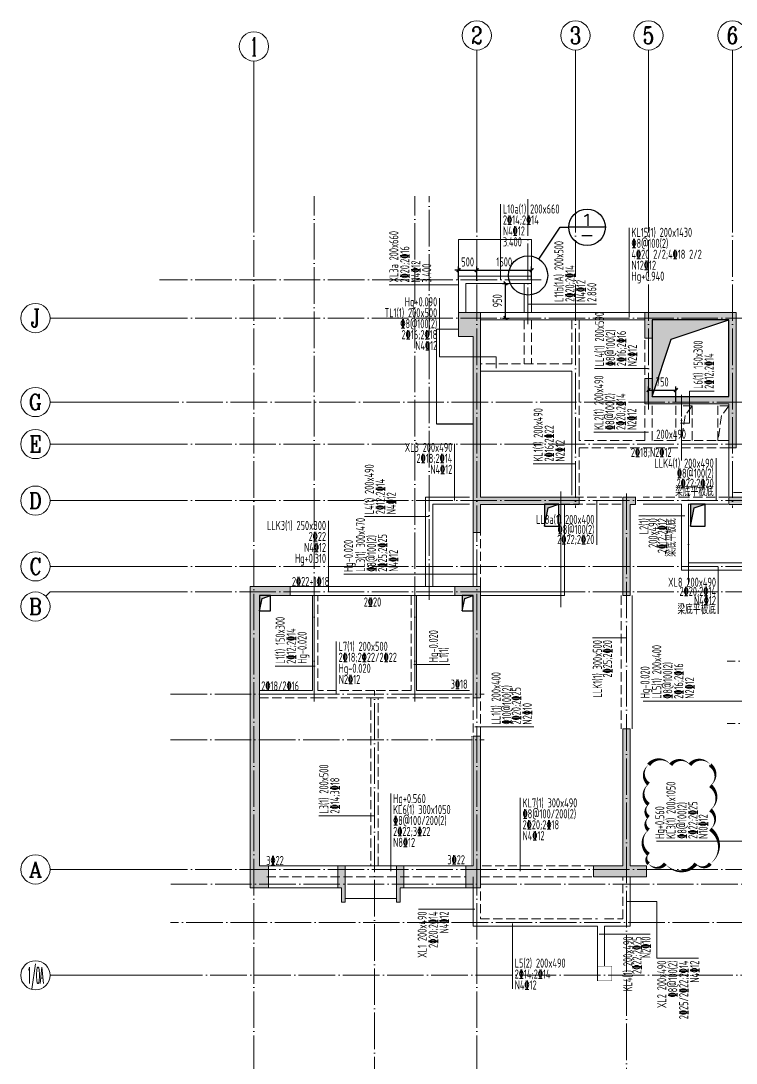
# Model space of a CAD drawing. Extents: x 5874492 to 7194610, y -939842 to -279257.
# Drawn here: x 6907365 to 6926946, y -595861 to -567316 of the extents above; entities that cross this region are included whole.
import ezdxf
from ezdxf.enums import TextEntityAlignment as Align

# ---------------------------------------------------------------- set-up
doc = ezdxf.new("R2010")
doc.units = 0
doc.header["$LTSCALE"] = 1000
doc.linetypes.add('DASH', pattern=[0.35, 0.25, -0.1])
doc.linetypes.add('DOTE', pattern=[2.42, 2, -0.2, 0.02, -0.2])
for name, color, linetype, lineweight in [('A-平面-屋面线', 40, 'Continuous', 30), ('A-标注-轴号', 3, 'Continuous', 15), ('A-标注-轴号文字', 7, 'Continuous', 15), ('A-轴线-塔楼', 1, 'DOTE', 9), ('A-轴线-隔墙', 41, 'DOTE', 9), ('S-基础-DIM', 3, 'Continuous', 20), ('S-基础-DQ', 6, 'Continuous', 20), ('S-墙柱-HATCH', 251, 'Continuous', 20), ('S-墙柱-WALL', 6, 'Continuous', 20), ('S-大样-HATCH', 251, 'Continuous', 20), ('S-大样-实线', 2, 'Continuous', 20), ('S-板-BEAM', 4, 'DASH', 20), ('S-板-BEAM-CON', 2, 'Continuous', 20), ('S-板-COLU', 50, 'DASH', 20), ('S-板-模板线条', 140, 'Continuous', 20), ('S-板-洞口边线', 211, 'Continuous', 20), ('S-梁-垂直集中标注', 45, 'Continuous', 20), ('S-梁-水平原位标注', 21, 'Continuous', 20), ('S-梁-水平集中标注', 191, 'Continuous', 20), ('S-轴网-轴号', 3, 'Continuous', 20)]:
    doc.layers.add(name, color=color, linetype=linetype, lineweight=lineweight)
for name, color, linetype in [('DIM_IDEN', 3, 'Continuous'), ('HOLE', 5, 'Continuous'), ('HOLE_HATCH', 9, 'Continuous'), ('PUB_DIM', 3, 'Continuous'), ('PUB_TEXT', 7, 'Continuous')]:
    doc.layers.add(name, color=color, linetype=linetype)
doc.layers.add('S-活动层-非打印1', color=170, linetype='Continuous', plot=False)
doc.styles.add('_TCH_AXIS', font='COMPLEX.shx', dxfattribs={"bigfont": 'hztxt.shx'})
doc.styles.add('_TCH_LABEL', font='COMPLEX', dxfattribs={"bigfont": 'GBCBIG'})
doc.styles.add('COMPLEX', font='COMPLEX')
doc.styles.add('TSSD_REIN_T3', font='tssdeng.shx', dxfattribs={"width": 0.7, "bigfont": 'hztxt.shx'})
doc.styles.add('样式 1', font='tssdeng.shx', dxfattribs={"width": 0.7, "bigfont": 'tssdchn.shx'})
doc.dimstyles.new('_TCH_ARCH&&100', dxfattribs={"dimtxt": 250, "dimasz": 100, "dimexe": 100, "dimexo": 100, "dimgap": 100, "dimtad": 1, "dimdec": 0, "dimzin": 0, "dimdsep": 46, "dimtxsty": 'TSSD_REIN_T3', "dimblk": 'ARCHTICK', "dimcen": 0.09, "dimclrt": 7, "dimazin": 2, "dimtfac": 1, "dimtdec": 0, "dimtix": 1, "dimtmove": 2, "dimatfit": 3, "dimfxl": 0, "dimtolj": 1, "dimtzin": 0, "dimarcsym": 0})

# ---------------------------------------------------------------- blocks, each defined once
blk = doc.blocks.new('20191023.11405152')
at = {"layer": 'S-大样-HATCH'}
h = blk.add_hatch(color=256, dxfattribs=at)
h.dxf.hatch_style = 1
h.paths.add_polyline_path([(-100, 0), (0, 0), (0, -400), (100, -400), (100, 600), (-100, 600)])
at = {"layer": 'S-大样-实线'}
blk.add_lwpolyline([(-100, 0), (0, 0), (0, -400), (100, -400), (100, 600), (-100, 600)], close=True, dxfattribs=at)
blk = doc.blocks.new('_ArchTick')
at = {"color": 0, "linetype": 'ByBlock', "const_width": 0.4}
blk.add_lwpolyline([(-0.5, -0.5), (0.5, 0.5)], dxfattribs=at)
blk = doc.blocks.new('*D520')
at = {"layer": 'Defpoints', "color": 0, "transparency": 16777216}
for p in [(6925296, -577429), (6924546, -577857), (6925296, -577857)]:
    blk.add_point(p, dxfattribs=at)
at = {"layer": 'S-基础-DIM', "color": 0, "lineweight": -2, "transparency": 16777216}
for p, q in [((6924546, -577757), (6924546, -577329)), ((6924546, -577429), (6925296, -577429)), ((6925296, -577757), (6925296, -577329))]:
    blk.add_line(p, q, dxfattribs=at)
at = {"layer": 'S-基础-DIM', "color": 0, "lineweight": -2, "transparency": 16777216, "xscale": 100, "yscale": 100, "zscale": 100, "rotation": 180}
blk.add_blockref('_ArchTick', (6924546, -577429), dxfattribs=at)
at = {"layer": 'S-基础-DIM', "color": 0, "lineweight": -2, "transparency": 16777216, "xscale": 100, "yscale": 100, "zscale": 100}
blk.add_blockref('_ArchTick', (6925296, -577429), dxfattribs=at)
at = {"layer": 'S-基础-DIM', "color": 7, "transparency": 16777216, "insert": (6924921, -577204), "char_height": 250, "attachment_point": 5, "style": 'TSSD_REIN_T3'}
blk.add_mtext('\\A1;750', dxfattribs=at)
blk = doc.blocks.new('*D521')
at = {"layer": 'Defpoints', "color": 0, "transparency": 16777216}
for p in [(6921346, -574144), (6919846, -574507), (6921346, -574507)]:
    blk.add_point(p, dxfattribs=at)
at = {"layer": 'PUB_DIM', "color": 0, "lineweight": -2, "transparency": 16777216}
for p, q in [((6919846, -574407), (6919846, -574044)), ((6919846, -574144), (6921346, -574144)), ((6921346, -574407), (6921346, -574044))]:
    blk.add_line(p, q, dxfattribs=at)
at = {"layer": 'PUB_DIM', "color": 0, "lineweight": -2, "transparency": 16777216, "xscale": 100, "yscale": 100, "zscale": 100, "rotation": 180}
blk.add_blockref('_ArchTick', (6919846, -574144), dxfattribs=at)
at = {"layer": 'PUB_DIM', "color": 0, "lineweight": -2, "transparency": 16777216, "xscale": 100, "yscale": 100, "zscale": 100}
blk.add_blockref('_ArchTick', (6921346, -574144), dxfattribs=at)
at = {"layer": 'PUB_DIM', "color": 7, "transparency": 16777216, "insert": (6920596, -573919), "char_height": 250, "attachment_point": 5, "style": 'TSSD_REIN_T3'}
blk.add_mtext('\\A1;1500', dxfattribs=at)
blk = doc.blocks.new('*D522')
at = {"layer": 'Defpoints', "color": 0, "transparency": 16777216}
for p in [(6919846, -574144), (6919346, -574507), (6919846, -574507)]:
    blk.add_point(p, dxfattribs=at)
at = {"layer": 'PUB_DIM', "color": 0, "lineweight": -2, "transparency": 16777216}
for p, q in [((6919346, -574144), (6919246, -574144)), ((6919346, -574407), (6919346, -574044)), ((6919346, -574144), (6919846, -574144)), ((6919846, -574407), (6919846, -574044)), ((6919846, -574144), (6919946, -574144))]:
    blk.add_line(p, q, dxfattribs=at)
at = {"layer": 'PUB_DIM', "color": 0, "lineweight": -2, "transparency": 16777216, "xscale": 100, "yscale": 100, "zscale": 100}
blk.add_blockref('_ArchTick', (6919346, -574144), dxfattribs=at)
at = {"layer": 'PUB_DIM', "color": 0, "lineweight": -2, "transparency": 16777216, "xscale": 100, "yscale": 100, "zscale": 100, "rotation": 180}
blk.add_blockref('_ArchTick', (6919846, -574144), dxfattribs=at)
at = {"layer": 'PUB_DIM', "color": 7, "transparency": 16777216, "insert": (6919596, -573919), "char_height": 250, "attachment_point": 5, "style": 'TSSD_REIN_T3'}
blk.add_mtext('\\A1;500', dxfattribs=at)
blk = doc.blocks.new('*D523')
at = {"layer": 'Defpoints', "color": 0, "transparency": 16777216}
for p in [(6920446, -574507), (6920633, -574507), (6920446, -575457)]:
    blk.add_point(p, dxfattribs=at)
at = {"layer": 'PUB_DIM', "color": 0, "lineweight": -2, "transparency": 16777216}
for p, q in [((6920546, -574507), (6920733, -574507)), ((6920633, -575457), (6920633, -574507)), ((6920546, -575457), (6920733, -575457))]:
    blk.add_line(p, q, dxfattribs=at)
at = {"layer": 'PUB_DIM', "color": 0, "lineweight": -2, "transparency": 16777216, "xscale": 100, "yscale": 100, "zscale": 100}
for p, rotation in [((6920633, -574507), 90), ((6920633, -575457), 270)]:
    blk.add_blockref('_ArchTick', p, dxfattribs=dict(at, rotation=rotation))
at = {"layer": 'PUB_DIM', "color": 7, "transparency": 16777216, "insert": (6920408, -574982), "char_height": 250, "attachment_point": 5, "rotation": 90, "style": 'TSSD_REIN_T3'}
blk.add_mtext('\\A1;950', dxfattribs=at)
blk = doc.blocks.new('regerh')
at = {"layer": 'HOLE_HATCH', "ltscale": 0.2}
blk.add_hatch(color=256, dxfattribs=at).paths.add_polyline_path([(6614995, -514405), (6617095, -514405), (6615520, -514930), (6614995, -516505)])
at = {"layer": 'A-平面-屋面线', "ltscale": 0.2}
blk.add_lwpolyline([(6609095, -517255), (6610095, -517255)], dxfattribs=at)
at = {"layer": 'HOLE', "ltscale": 0.2}
blk.add_lwpolyline([(6614995, -516505), (6617095, -516505), (6617095, -514405), (6614995, -514405)], close=True, dxfattribs=at)
blk.add_lwpolyline([(6614995, -516505), (6615520, -514930), (6617095, -514405)], dxfattribs=at)
at = {"layer": 'S-基础-DQ', "ltscale": 0.5}
for points in [[(6610295, -521855), (6612495, -521855), (6612495, -519455)], [(6610295, -521955), (6612595, -521955), (6612595, -519455)], [(6604245, -524655), (6605745, -524655), (6605745, -521955)], [(6609995, -524655), (6608495, -524655), (6608495, -521955)]]:
    blk.add_lwpolyline(points, dxfattribs=at)
at = {"layer": 'S-板-BEAM'}
for p, q in [((6611495, -513405), (6611495, -514205)), ((6611495, -514405), (6611495, -515605)), ((6611695, -514405), (6611695, -515605)), ((6612795, -514405), (6612795, -515605)), ((6612995, -515705), (6612995, -514405)), ((6614795, -514955), (6614795, -516055)), ((6612795, -515605), (6610295, -515605)), ((6612995, -517705), (6612995, -515705)), ((6614795, -516755), (6614795, -517705)), ((6614995, -517705), (6614995, -516755)), ((6615645, -516755), (6615645, -517705)), ((6615795, -517705), (6615795, -516755)), ((6614795, -517705), (6612995, -517705)), ((6615645, -517705), (6614995, -517705)), ((6617095, -517705), (6615795, -517705)), ((6612995, -519205), (6612995, -517905)), ((6612995, -517905), (6617095, -517905)), ((6612495, -519455), (6614170, -519455)), ((6614170, -519255), (6612995, -519255)), ((6615970, -519255), (6614745, -519255)), ((6617070, -519255), (6615970, -519255)), ((6610295, -521705), (6610295, -520225)), ((6605845, -524555), (6605845, -521955)), ((6608395, -521955), (6608395, -524555)), ((6614145, -521955), (6614145, -525605)), ((6607395, -524555), (6605845, -524555)), ((6608395, -524555), (6607395, -524555)), ((6604245, -524755), (6605770, -524755)), ((6605770, -524755), (6607395, -524755)), ((6607295, -524755), (6607295, -529355)), ((6607395, -524755), (6608470, -524755)), ((6607495, -529355), (6607495, -524755)), ((6608470, -524755), (6609995, -524755)), ((6610095, -524755), (6610095, -525805)), ((6610295, -525805), (6610295, -524755)), ((6613395, -529355), (6610295, -529355)), ((6610295, -529355), (6610295, -530805)), ((6604445, -529655), (6607395, -529655)), ((6607395, -529655), (6609895, -529655)), ((6610295, -529655), (6613395, -529655)), ((6614195, -530805), (6614195, -529655)), ((6610295, -530805), (6613496, -530805)), ((6613695, -530805), (6614195, -530805))]:
    blk.add_line(p, q, dxfattribs=at)
at = {"layer": 'S-板-BEAM-CON'}
for p, q in [((6609695, -513204), (6611695, -513205)), ((6609695, -514205), (6609695, -513204)), ((6611695, -513205), (6611695, -514205)), ((6609895, -513404), (6611695, -513405)), ((6609895, -514205), (6609895, -513404)), ((6611695, -514205), (6610295, -514205)), ((6612895, -514205), (6611695, -514205)), ((6614795, -514205), (6612895, -514205)), ((6610295, -514405), (6611695, -514405)), ((6611695, -514405), (6612895, -514405)), ((6612895, -514405), (6614795, -514405)), ((6614995, -516055), (6614995, -514955)), ((6610295, -515805), (6612795, -515805)), ((6612795, -515805), (6612795, -519205)), ((6617095, -517905), (6617095, -519255)), ((6609995, -519255), (6608795, -519255)), ((6608795, -519255), (6608795, -521705)), ((6608995, -519455), (6609995, -519455)), ((6608995, -521705), (6608995, -519455)), ((6615795, -519455), (6614745, -519455)), ((6615795, -521255), (6615795, -519455)), ((6615994, -519455), (6615994, -521055)), ((6615995, -519455), (6617070, -519455)), ((6610095, -520225), (6610095, -521705)), ((6615994, -521055), (6617694, -521055)), ((6617694, -521255), (6615795, -521255)), ((6605770, -521705), (6605085, -521705)), ((6608470, -521705), (6605770, -521705)), ((6608895, -521705), (6608470, -521705)), ((6609595, -521705), (6608895, -521705)), ((6605085, -521955), (6605770, -521955)), ((6605695, -521955), (6605695, -524555)), ((6608470, -521955), (6605770, -521955)), ((6608470, -521955), (6608895, -521955)), ((6608545, -524555), (6608545, -521955)), ((6608895, -521955), (6609595, -521955)), ((6614445, -525605), (6614445, -521955)), ((6605695, -524555), (6604245, -524555)), ((6609995, -524555), (6608545, -524555)), ((6607395, -529355), (6604445, -529355)), ((6609895, -529355), (6607395, -529355)), ((6610095, -531005), (6610095, -529655)), ((6614395, -529655), (6614395, -531005)), ((6613496, -531005), (6610095, -531005)), ((6613496, -532505), (6613496, -531005)), ((6614395, -531005), (6613695, -531005)), ((6613695, -532105), (6613695, -531005))]:
    blk.add_line(p, q, dxfattribs=at)
for points in [[(6611695, -513205), (6611695, -512205), (6609695, -512205), (6609695, -513204)], [(6609095, -517255), (6609095, -514655), (6609695, -514655)]]:
    blk.add_lwpolyline(points, dxfattribs=at)
at = {"layer": 'S-板-洞口边线', "linetype": 'DASH'}
for points in [[(6615795, -516755), (6615795, -517705), (6616095, -517705), (6616095, -516755), (6615795, -516755)], [(6616095, -516755), (6615895, -517023), (6615795, -517705)], [(6616795, -516755), (6616795, -517705), (6617095, -517705), (6617095, -516755), (6616795, -516755)], [(6617095, -516755), (6616895, -517023), (6616795, -517705)]]:
    blk.add_lwpolyline(points, dxfattribs=at)
blk = doc.blocks.new('_AXISO')
blk.add_circle((0, 0), 0.5)
at = {"layer": 'S-轴网-轴号', "style": 'COMPLEX', "width": 1.041667}
blk.add_attdef('A', text='', height=0.56, dxfattribs=at).set_placement((-0.25, -0.28), (0.25, -0.28), align=Align.FIT)
blk = doc.blocks.new('ZHOUWANG2')
at = {"layer": 'A-标注-轴号'}
for p, q in [((173646, 135010), (173646, 139010)), ((176346, 135010), (176346, 139010)), ((178346, 135010), (178346, 139010)), ((180646, 135010), (180646, 139010)), ((167546, 134710), (167546, 138710)), ((165262, 131670), (161965, 131670)), ((165262, 129370), (161965, 129370)), ((165262, 128220), (161965, 128220)), ((165262, 126670), (161965, 126670)), ((165262, 124870), (161965, 124870)), ((161848, 124052), (161965, 124170)), ((165262, 124170), (161965, 124170)), ((165262, 116570), (161965, 116570)), ((165262, 113670), (161965, 113670))]:
    blk.add_line(p, q, dxfattribs=at)
at = {"layer": 'A-轴线-塔楼', "linetype": 'DOTE', "ltscale": 0.5}
for p, q in [((167546, 135010), (167546, 108021)), ((173646, 135010), (173646, 108021)), ((176346, 135010), (176346, 126470)), ((178346, 135010), (178346, 129120)), ((180646, 135010), (180646, 126470)), ((227437, 131670), (165262, 131670)), ((181217, 129370), (165262, 129370)), ((227437, 128220), (165262, 128220)), ((177746, 126870), (177746, 108021)), ((227437, 126670), (165262, 126670)), ((227437, 124870), (165262, 124870)), ((227437, 124170), (165262, 124170)), ((201288, 122270), (180502, 122270)), ((201288, 120570), (180502, 120570)), ((227437, 116570), (165262, 116570)), ((192759, 113670), (165262, 113670))]:
    blk.add_line(p, q, dxfattribs=at)
at = {"layer": 'A-轴线-隔墙', "ltscale": 0.5}
for p, q in [((169196, 121170), (169196, 135010)), ((171946, 121170), (171946, 135010)), ((172346, 123950), (172346, 135010)), ((175046, 131505), (175046, 135010)), ((175410, 132720), (164962, 132720)), ((179246, 127767), (179246, 129570)), ((175946, 123753), (175946, 126920)), ((179446, 124370), (179446, 126870)), ((201288, 122270), (180502, 122270)), ((165262, 121370), (173846, 121370)), ((170846, 108021), (170846, 121470)), ((165262, 120120), (173846, 120120)), ((201360, 116170), (165262, 116170)), ((209044, 115120), (165262, 115120))]:
    blk.add_line(p, q, dxfattribs=at)
at = {"layer": 'A-标注-轴号'}
ref = blk.add_blockref('_AXISO', (173646, 139410), dxfattribs=dict(at, xscale=800, yscale=800, zscale=800))
ref.add_attrib('A', '2', dxfattribs={"layer": 'A-标注-轴号文字', "ltscale": 0.2, "height": 466, "style": '_TCH_AXIS'}).set_placement((173491, 139177), (173801, 139177), align=Align.FIT)
ref = blk.add_blockref('_AXISO', (176346, 139410), dxfattribs=dict(at, xscale=800, yscale=800, zscale=800))
ref.add_attrib('A', '3', dxfattribs={"layer": 'A-标注-轴号文字', "ltscale": 0.2, "height": 466, "style": '_TCH_AXIS'}).set_placement((176191, 139177), (176501, 139177), align=Align.FIT)
ref = blk.add_blockref('_AXISO', (178346, 139410), dxfattribs=dict(at, xscale=800, yscale=800, zscale=800))
ref.add_attrib('A', '5', dxfattribs={"layer": 'A-标注-轴号文字', "ltscale": 0.2, "height": 466, "style": '_TCH_AXIS'}).set_placement((178191, 139177), (178501, 139177), align=Align.FIT)
ref = blk.add_blockref('_AXISO', (180646, 139410), dxfattribs=dict(at, xscale=800, yscale=800, zscale=800))
ref.add_attrib('A', '6', dxfattribs={"layer": 'A-标注-轴号文字', "ltscale": 0.2, "height": 466, "style": '_TCH_AXIS'}).set_placement((180491, 139177), (180801, 139177), align=Align.FIT)
ref = blk.add_blockref('_AXISO', (167546, 139110), dxfattribs=dict(at, xscale=800, yscale=800, zscale=800))
ref.add_attrib('A', '1', dxfattribs={"layer": 'A-标注-轴号文字', "ltscale": 0.2, "height": 515, "style": '_TCH_AXIS'}).set_placement((167436, 138852), (167656, 138852), align=Align.FIT)
ref = blk.add_blockref('_AXISO', (161565, 131670), dxfattribs=dict(at, xscale=800, yscale=800, zscale=800))
ref.add_attrib('A', 'J', dxfattribs={"layer": 'A-标注-轴号文字', "ltscale": 0.2, "height": 496, "style": '_TCH_AXIS'}).set_placement((161435, 131421), (161695, 131421), align=Align.FIT)
ref = blk.add_blockref('_AXISO', (161565, 129370), dxfattribs=dict(at, xscale=800, yscale=800, zscale=800))
ref.add_attrib('A', 'G', dxfattribs={"layer": 'A-标注-轴号文字', "ltscale": 0.2, "height": 425, "style": '_TCH_AXIS'}).set_placement((161383, 129157), (161748, 129157), align=Align.FIT)
ref = blk.add_blockref('_AXISO', (161565, 128220), dxfattribs=dict(at, xscale=800, yscale=800, zscale=800))
ref.add_attrib('A', 'E', dxfattribs={"layer": 'A-标注-轴号文字', "ltscale": 0.2, "height": 445, "style": '_TCH_AXIS'}).set_placement((161396, 127997), (161735, 127997), align=Align.FIT)
ref = blk.add_blockref('_AXISO', (161565, 126670), dxfattribs=dict(at, xscale=800, yscale=800, zscale=800))
ref.add_attrib('A', 'D', dxfattribs={"layer": 'A-标注-轴号文字', "ltscale": 0.2, "height": 435, "style": '_TCH_AXIS'}).set_placement((161389, 126452), (161742, 126452), align=Align.FIT)
ref = blk.add_blockref('_AXISO', (161565, 124870), dxfattribs=dict(at, xscale=800, yscale=800, zscale=800))
ref.add_attrib('A', 'C', dxfattribs={"layer": 'A-标注-轴号文字', "ltscale": 0.2, "height": 456, "style": '_TCH_AXIS'}).set_placement((161403, 124642), (161728, 124642), align=Align.FIT)
ref = blk.add_blockref('_AXISO', (161565, 123770), dxfattribs=dict(at, xscale=800, yscale=800, zscale=800))
ref.add_attrib('A', 'B', dxfattribs={"layer": 'A-标注-轴号文字', "ltscale": 0.2, "height": 435, "style": '_TCH_AXIS'}).set_placement((161389, 123552), (161742, 123552), align=Align.FIT)
ref = blk.add_blockref('_AXISO', (161565, 116570), dxfattribs=dict(at, xscale=800, yscale=800, zscale=800))
ref.add_attrib('A', 'A', dxfattribs={"layer": 'A-标注-轴号文字', "ltscale": 0.2, "height": 425, "style": '_TCH_AXIS'}).set_placement((161383, 116357), (161748, 116357), align=Align.FIT)
ref = blk.add_blockref('_AXISO', (161565, 113670), dxfattribs=dict(at, xscale=800, yscale=800, zscale=800))
ref.add_attrib('A', '1/0A', dxfattribs={"layer": 'A-标注-轴号文字', "ltscale": 0.2, "height": 452.5, "style": '_TCH_AXIS', "width": 0.28}).set_placement((161339, 113443), (161792, 113443), align=Align.FIT)
blk = doc.blocks.new('sgfdhgfjh')
at = {"layer": 'HOLE_HATCH', "ltscale": 0.5}
for points in [[(268519, 605212), (268919, 605212), (268619, 605112), (268519, 604612)], [(272519, 605212), (272919, 605212), (272619, 605112), (272519, 604612)], [(282019, 605212), (282419, 605212), (282119, 605112), (282019, 604612)], [(285919, 605212), (286319, 605212), (286019, 605112), (285919, 604612)], [(295419, 605212), (295819, 605212), (295519, 605112), (295419, 604612)], [(260719, 602712), (261019, 602712), (260794, 602637), (260719, 602292)], [(266269, 602712), (266569, 602712), (266344, 602637), (266269, 602292)], [(276948, 599612), (277368, 599612), (277023, 599537), (276948, 599312)], [(277569, 599612), (278014, 599612), (277644, 599537), (277569, 599312)], [(290348, 599612), (290769, 599612), (290423, 599537), (290348, 599312)], [(290969, 599612), (291381, 599612), (291044, 599537), (290969, 599312)]]:
    blk.add_hatch(color=256, dxfattribs=at).paths.add_polyline_path(points)
at = {"layer": 'HOLE', "ltscale": 0.5}
for points in [[(268519, 604612), (268919, 604612), (268919, 605212), (268519, 605212)], [(272519, 604612), (272919, 604612), (272919, 605212), (272519, 605212)], [(282019, 604612), (282419, 604612), (282419, 605212), (282019, 605212)], [(285919, 604612), (286319, 604612), (286319, 605212), (285919, 605212)], [(295419, 604612), (295819, 604612), (295819, 605212), (295419, 605212)], [(260719, 602292), (261019, 602292), (261019, 602712), (260719, 602712)], [(266269, 602292), (266569, 602292), (266569, 602712), (266269, 602712)], [(276948, 599312), (277368, 599312), (277368, 599612), (276948, 599612)], [(277569, 599312), (278014, 599312), (278014, 599612), (277569, 599612)], [(290348, 599312), (290769, 599312), (290769, 599612), (290348, 599612)], [(290969, 599312), (291381, 599312), (291381, 599612), (290969, 599612)]]:
    blk.add_lwpolyline(points, close=True, dxfattribs=at)
for points in [[(268519, 604612), (268619, 605112), (268919, 605212)], [(272519, 604612), (272619, 605112), (272919, 605212)], [(282019, 604612), (282119, 605112), (282419, 605212)], [(285919, 604612), (286019, 605112), (286319, 605212)], [(295419, 604612), (295519, 605112), (295819, 605212)], [(260719, 602292), (260794, 602637), (261019, 602712)], [(266269, 602292), (266344, 602637), (266569, 602712)], [(276948, 599312), (277023, 599537), (277368, 599612)], [(277569, 599312), (277644, 599537), (278014, 599612)], [(290348, 599312), (290423, 599537), (290769, 599612)], [(290969, 599312), (291044, 599537), (291381, 599612)]]:
    blk.add_lwpolyline(points, dxfattribs=at)
blk = doc.blocks.new('sgfdhgfjhgkj')
at = {"layer": 'S-板-COLU', "const_width": 10}
for points in [[(6293645, -246272), (6293645, -251642), (6293845, -251642), (6293845, -250872), (6296545, -250872), (6296545, -250672), (6296445, -250672), (6296445, -250672), (6293845, -250672), (6293845, -245622), (6293245, -245622), (6293245, -246272)], [(6300645, -248122), (6300645, -249322), (6300845, -249322), (6300845, -245622), (6298345, -245622), (6298345, -246322), (6298545, -246322), (6298545, -245822), (6300645, -245822), (6300645, -247922), (6298545, -247922), (6298545, -247422), (6298345, -247422), (6298345, -248122)], [(6297745, -253372), (6297945, -253372), (6297945, -250872), (6298095, -250872), (6298095, -250672), (6297745, -250672)], [(6300645, -250672), (6300645, -250872), (6302245, -250872), (6302245, -251312), (6302445, -251312), (6302445, -250672)], [(6288045, -260772), (6287795, -260772), (6287795, -253372), (6288635, -253372), (6288635, -253122), (6287545, -253122), (6287545, -261372), (6288045, -261372)], [(6293145, -253372), (6293645, -253372), (6293645, -256172), (6293845, -256172), (6293845, -253122), (6293145, -253122)], [(6298395, -261072), (6298395, -260772), (6297945, -260772), (6297945, -257022), (6297745, -257022), (6297745, -260772), (6296945, -260772), (6296945, -261072)], [(6293445, -260772), (6293595, -260772), (6293595, -257222), (6293845, -257222), (6293845, -261372), (6293445, -261372)]]:
    blk.add_lwpolyline(points, close=True, dxfattribs=at)
blk = doc.blocks.new('sgfhgfjhgfj')
at = {"layer": 'S-墙柱-HATCH', "ltscale": 0.2}
h = blk.add_hatch(color=256, dxfattribs=at)
h.paths.add_polyline_path([(6336110, -190069), (6336110, -195439), (6335910, -195439), (6335910, -194669), (6333210, -194669), (6333210, -194469), (6333310, -194469), (6335910, -194469), (6335910, -189419), (6336510, -189419), (6336510, -190069)])
h.paths.add_polyline_path([(6312710, -204869), (6312710, -204569), (6311910, -204569), (6311910, -200169), (6311710, -200169), (6311710, -204569), (6310910, -204569), (6310910, -204869)])
h.paths.add_polyline_path([(6311910, -198969), (6311710, -198969), (6311710, -196469), (6311310, -196469), (6311310, -196269), (6312310, -196269), (6312310, -196469), (6311910, -196469)])
h.paths.add_polyline_path([(6325110, -198969), (6325310, -198969), (6325310, -196469), (6325710, -196469), (6325710, -196269), (6324710, -196269), (6324710, -196469), (6325110, -196469)])
h.paths.add_polyline_path([(6324310, -204869), (6324310, -204569), (6325110, -204569), (6325110, -200169), (6325310, -200169), (6325310, -204569), (6326110, -204569), (6326110, -204869)])
h.paths.add_polyline_path([(6331360, -204869), (6331360, -204569), (6331810, -204569), (6331810, -200819), (6332010, -200819), (6332010, -204569), (6332810, -204569), (6332810, -204869)])
h.paths.add_polyline_path([(6332010, -197169), (6331810, -197169), (6331810, -194669), (6331660, -194669), (6331660, -194469), (6332010, -194469)])
h.paths.add_polyline_path([(6336310, -204569), (6336110, -204569), (6336110, -201019), (6335910, -201019), (6335910, -205169), (6336310, -205169)])
h.paths.add_polyline_path([(6336610, -197169), (6336110, -197169), (6336110, -199969), (6335910, -199969), (6335910, -196919), (6336610, -196919)])
h.paths.add_polyline_path([(6319410, -204869), (6319410, -204569), (6318610, -204569), (6318610, -200819), (6318410, -200819), (6318410, -204569), (6317610, -204569), (6317610, -204869)])
h.paths.add_polyline_path([(6318410, -197169), (6318610, -197169), (6318610, -194669), (6318960, -194669), (6318960, -194469), (6318060, -194469), (6318060, -194669), (6318410, -194669)])
h.paths.add_polyline_path([(6307910, -194469), (6307910, -194669), (6309510, -194669), (6309510, -195109), (6309710, -195109), (6309710, -194469)])
h.paths.add_polyline_path([(6314110, -194669), (6315860, -194669), (6315860, -194469), (6313910, -194469), (6313910, -195109), (6314110, -195109)])
h.paths.add_polyline_path([(6322910, -194669), (6321160, -194669), (6321160, -194469), (6323110, -194469), (6323110, -195109), (6322910, -195109)])
h.paths.add_polyline_path([(6329135, -194469), (6329135, -194669), (6327510, -194669), (6327510, -195109), (6327310, -195109), (6327310, -194469)])
h.paths.add_polyline_path([(6321360, -193169), (6321360, -192069), (6319760, -192069), (6319760, -189769), (6317260, -189769), (6317260, -192069), (6315660, -192069), (6315660, -193169), (6315860, -193169), (6315860, -192269), (6317960, -192269), (6317960, -192069), (6317460, -192069), (6317460, -189969), (6319560, -189969), (6319560, -192069), (6319060, -192069), (6319060, -192269), (6321160, -192269), (6321160, -193169)])
h.paths.add_polyline_path([(6307910, -191919), (6307910, -193119), (6308110, -193119), (6308110, -189419), (6305610, -189419), (6305610, -190119), (6305810, -190119), (6305810, -189619), (6307910, -189619), (6307910, -191719), (6305810, -191719), (6305810, -191219), (6305610, -191219), (6305610, -191919)])
h.paths.add_polyline_path([(6300910, -190069), (6300910, -195439), (6301110, -195439), (6301110, -194669), (6303810, -194669), (6303810, -194469), (6303710, -194469), (6301110, -194469), (6301110, -189419), (6300510, -189419), (6300510, -190069)])
h.paths.add_polyline_path([(6313910, -196469), (6314910, -196469), (6314910, -198969), (6315110, -198969), (6315110, -196269), (6313910, -196269)])
h.paths.add_polyline_path([(6300410, -197169), (6300910, -197169), (6300910, -199969), (6301110, -199969), (6301110, -196919), (6300410, -196919)])
h.paths.add_polyline_path([(6295310, -204569), (6295060, -204569), (6295060, -197169), (6295900, -197169), (6295900, -196919), (6294810, -196919), (6294810, -205169), (6295310, -205169)])
h.paths.add_polyline_path([(6305660, -204869), (6305660, -204569), (6305210, -204569), (6305210, -200819), (6305010, -200819), (6305010, -204569), (6304210, -204569), (6304210, -204869)])
h.paths.add_polyline_path([(6315110, -203069), (6315110, -200569), (6314510, -200569), (6314510, -200769), (6314910, -200769), (6314910, -203069)])
h.paths.add_polyline_path([(6308710, -200769), (6309110, -200769), (6309110, -200569), (6308510, -200569), (6308510, -203069), (6308710, -203069)])
h.paths.add_polyline_path([(6308710, -196469), (6309710, -196469), (6309710, -196269), (6308510, -196269), (6308510, -198969), (6308710, -198969)])
h.paths.add_polyline_path([(6305010, -197169), (6305210, -197169), (6305210, -194669), (6305360, -194669), (6305360, -194469), (6305010, -194469)])
h.paths.add_polyline_path([(6328110, -192219), (6330810, -192219), (6330810, -191569), (6330610, -191569), (6330610, -192019), (6328110, -192019), (6328110, -190019), (6330610, -190019), (6330610, -190469), (6330810, -190469), (6330810, -189419), (6330310, -189419), (6330310, -189819), (6327910, -189819), (6327910, -193119), (6328110, -193119)])
h.paths.add_polyline_path([(6323110, -196469), (6322110, -196469), (6322110, -198969), (6321910, -198969), (6321910, -196269), (6323110, -196269)])
h.paths.add_polyline_path([(6341710, -204569), (6341960, -204569), (6341960, -197169), (6341120, -197169), (6341120, -196919), (6342210, -196919), (6342210, -205169), (6341710, -205169)])
h.paths.add_polyline_path([(6321910, -203069), (6321910, -200569), (6322510, -200569), (6322510, -200769), (6322110, -200769), (6322110, -203069)])
h.paths.add_polyline_path([(6328310, -200769), (6327910, -200769), (6327910, -200569), (6328510, -200569), (6328510, -203069), (6328310, -203069)])
h.paths.add_polyline_path([(6328310, -196469), (6327310, -196469), (6327310, -196269), (6328510, -196269), (6328510, -198969), (6328310, -198969)])
h.paths.add_polyline_path([(6300710, -204569), (6300910, -204569), (6300910, -201019), (6301110, -201019), (6301110, -205169), (6300710, -205169)])
at = {"layer": 'S-墙柱-WALL'}
for points in [[(6300910, -190069), (6300910, -195439), (6301110, -195439), (6301110, -194669), (6303810, -194669), (6303810, -194469), (6303710, -194469), (6303710, -194469), (6301110, -194469), (6301110, -189419), (6300510, -189419), (6300510, -190069)], [(6307910, -191919), (6307910, -193119), (6308110, -193119), (6308110, -189419), (6305610, -189419), (6305610, -190119), (6305810, -190119), (6305810, -189619), (6307910, -189619), (6307910, -191719), (6305810, -191719), (6305810, -191219), (6305610, -191219), (6305610, -191919)], [(6305010, -197169), (6305210, -197169), (6305210, -194669), (6305360, -194669), (6305360, -194469), (6305010, -194469)], [(6307910, -194469), (6307910, -194669), (6309510, -194669), (6309510, -195109), (6309710, -195109), (6309710, -194469)], [(6295310, -204569), (6295060, -204569), (6295060, -197169), (6295900, -197169), (6295900, -196919), (6294810, -196919), (6294810, -205169), (6295310, -205169)], [(6300410, -197169), (6300910, -197169), (6300910, -199969), (6301110, -199969), (6301110, -196919), (6300410, -196919)], [(6305660, -204869), (6305660, -204569), (6305210, -204569), (6305210, -200819), (6305010, -200819), (6305010, -204569), (6304210, -204569), (6304210, -204869)], [(6300710, -204569), (6300910, -204569), (6300910, -201019), (6301110, -201019), (6301110, -205169), (6300710, -205169)]]:
    blk.add_lwpolyline(points, close=True, dxfattribs=at)
blk = doc.blocks.new('sgjhgfjhgkjddd')
at = {"layer": 'S-墙柱-HATCH'}
for name, p in [('sgfdhgfjhgkj', (0, 0)), ('sgfhgfjhgfj', (-7266, -56204))]:
    blk.add_blockref(name, p, dxfattribs=at)

msp = doc.modelspace()

# ---------------------------------------------------------------- linework, layer by layer
at = {"layer": 'DIM_IDEN'}
for p, q in [((6921547.9, -573843.2), (6922129.2, -572970.6)), ((6922129.2, -572970.6), (6922365.3, -572970.6)), ((6923365.3, -572970.6), (6922365.3, -572970.6))]:
    msp.add_line(p, q, dxfattribs=at)
for centre, radius in [((6922865.3, -572970.6), 500), ((6921250.9, -574289.1), 535.7)]:
    msp.add_circle(centre, radius, dxfattribs=at)
at = {"layer": 'S-板-COLU', "const_width": 10}
msp.add_lwpolyline([(6923545.7, -593206.6), (6923145.7, -593206.6), (6923145.7, -593606.6), (6923545.7, -593606.6)], close=True, dxfattribs=at)
at = {"layer": 'S-板-模板线条', "ltscale": 0.5}
msp.add_line((6916245.7, -591356.6), (6917645.7, -591356.6), dxfattribs=at)
at = {"layer": 'S-板-模板线条'}
for points in [[(6921345.7, -574306.6), (6921345.7, -573306.6), (6919345.7, -573306.6), (6919345.7, -574306.5)], [(6921345.7, -575216.6), (6921345.7, -574306.6), (6919345.7, -574306.5), (6919345.7, -575456.6)], [(6921145.7, -575216.6), (6921145.7, -574506.6), (6919545.7, -574506.7), (6919545.7, -575306.6)]]:
    msp.add_lwpolyline(points, dxfattribs=at)
at = {"layer": 'S-板-模板线条', "ltscale": 0.5}
for points in [[(6914145.7, -591056.6), (6916045.7, -591056.6)], [(6917795.7, -591056.6), (6919695.7, -591056.6)]]:
    msp.add_lwpolyline(points, dxfattribs=at)
at = {"layer": 'S-梁-垂直集中标注'}
for p, q in [((6917451.2, -574546.2), (6919345.7, -574546.2)), ((6924545.7, -576836.5), (6923069.2, -576836.5)), ((6925664.5, -577455.9), (6926348.2, -577455.9)), ((6925664.5, -578332.8), (6925664.5, -577455.9)), ((6924545.7, -578583.2), (6923053.6, -578583.2)), ((6925420.7, -578332.8), (6925664.5, -578332.8)), ((6922545.7, -579447.6), (6921390.6, -579447.6)), ((6926870.7, -580229.5), (6928775.2, -580229.5)), ((6918545.7, -580891.5), (6916768.7, -580891.5)), ((6916204.8, -582467), (6919845.7, -582467)), ((6923945.7, -584212), (6923012.7, -584212)), ((6915420.7, -584986.4), (6914328.9, -584986.4)), ((6918120.7, -584942.9), (6919111.1, -584942.9)), ((6927445.7, -585945.2), (6924402.1, -585945.2)), ((6919795.7, -586650.2), (6921408.8, -586650.2)), ((6917045.7, -589090.3), (6915524.8, -589090.3)), ((6927445.7, -589780.6), (6924767, -589780.6)), ((6923945.7, -591432.8), (6924772.1, -591432.8)), ((6924772.1, -591432.8), (6924772.1, -592990.7)), ((6919795.7, -591644.4), (6918254.8, -591644.4)), ((6923193.9, -592330.2), (6924590.1, -592330.2)), ((6924772.1, -592990.7), (6925914.4, -592990.7))]:
    msp.add_line(p, q, dxfattribs=at)
at = {"layer": 'S-梁-垂直集中标注', "color": 2}
msp.add_line((6925544.1, -580875.1), (6924286.2, -580875.1), dxfattribs=at)
at = {"layer": 'S-梁-水平集中标注'}
for p, q in [((6920499, -574406.6), (6920499, -572334.2)), ((6924018, -575431.6), (6924018, -572983.5)), ((6918825.4, -576513.9), (6918825.4, -574914)), ((6921245.7, -575074.9), (6923118.5, -575074.9)), ((6920373.1, -576513.9), (6918825.4, -576513.9)), ((6920373.1, -576831.6), (6920373.1, -576513.9)), ((6919239.1, -580456.6), (6919239.1, -578902)), ((6926395, -580456.6), (6926395, -579295.2)), ((6923127.7, -580456.6), (6923127.7, -581663.7)), ((6915783.1, -582931.6), (6915783.1, -581011.6)), ((6915999.6, -585756.6), (6915999.6, -584311.4)), ((6917493.2, -590606.6), (6917493.2, -588480.9)), ((6921036.9, -590606.6), (6921036.9, -588597.9)), ((6920820.5, -592036.5), (6920820.5, -593826.6))]:
    msp.add_line(p, q, dxfattribs=at)
at = {"layer": 'S-梁-水平集中标注', "color": 2}
msp.add_line((6926457.3, -582260.1), (6926457.3, -583557), dxfattribs=at)
at = {"layer": 'S-活动层-非打印1'}
msp.add_lwpolyline([(6924550.9, -587692.1, 0, 105, 0.5), (6924550.9, -588217.1, 0, 105, 0.5), (6924550.9, -588777.1, 0, 105, 0.5), (6924550.9, -589127.1, 0, 105, 0.5), (6924550.9, -589477.1, 0, 105, 0.5), (6924550.9, -590142.1, 0, 105, 0.5), (6924550.9, -590397.5, 0, 105, 0.5), (6925005.9, -590397.5, 0, 105, 0.5), (6925845.9, -590397.5, 0, 105, 0.5), (6926238.9, -590397.5, 0, 105, 0.5), (6926238.9, -589452.5, 0, 105, 0.5), (6926238.9, -588927.5, 0, 105, 0.5), (6926238.9, -588262.5, 0, 105, 0.5), (6926238.9, -587702.5, 0, 105, 0.5), (6926238.9, -587692.1, 0, 105, 0.5), (6925678.9, -587692.1, 0, 105, 0.5), (6925153.9, -587692.1, 0, 105, 0.5)], format="xyseb", close=True, dxfattribs=at)

# ---------------------------------------------------------------- block references
at = {"color": 3}
msp.add_blockref('ZHOUWANG2', (6746199.7, -707126.2), dxfattribs=at)
msp.add_blockref('sgfdhgfjh', (6653177.2, -1185768.7))
at = {"layer": 'S-墙柱-HATCH'}
msp.add_blockref('sgjhgfjhgkjddd', (626101.2, -329684.5), dxfattribs=at)
at = {"layer": 'S-大样-实线'}
msp.add_blockref('20191023.11405152', (6916145.7, -591056.6), dxfattribs=at)
at = {"layer": 'S-大样-实线', "xscale": -1}
msp.add_blockref('20191023.11405152', (6917745.7, -591056.6), dxfattribs=at)
at = {"layer": 'S-板-BEAM'}
msp.add_blockref('regerh', (309651, -61102.1), dxfattribs=at)

# ---------------------------------------------------------------- texts
at = {"layer": 'PUB_TEXT', "style": '_TCH_LABEL'}
for s, width, p, p2 in [('1', 2.916667, (6922664.1, -572930.3), (6923066.6, -572930.3)), ('-', 1.458333, (6922664.1, -573332.8), (6923066.6, -573332.8))]:
    msp.add_text(s, height=322, dxfattribs=dict(at, width=width)).set_placement(p, p2, align=Align.FIT)
at = {"layer": 'S-梁-垂直集中标注', "color": 3, "style": '样式 1', "width": 0.65}
for s, p in [('XL3a 200x660', (6917698.7, -574483.7)), ('LL4(1) 200x590', (6923328.9, -576774)), ('L6(1) 150x300', (6926029, -577393.4)), ('KL2(1) 200x490', (6923313.2, -578520.7)), ('KL1(1) 200x490', (6921650.2, -579385.1)), ('L4(1) 200x490', (6917028.4, -580829)), ('LL3(1) 300x470', (6916787.9, -582404.5)), ('L1(1) 150x300', (6914588.5, -584923.9)), ('L1(1)', (6919063, -584880.4)), ('LL5(1) 200x400', (6924896.3, -585882.7)), ('LL1(1) 200x400', (6920498, -586587.7)), ('\x8410@100(2)', (6920788.3, -586587.7)), ('L3(1) 200x500', (6915784.4, -589027.8)), ('KL3(1) 200x1050', (6925286.2, -589718.1))]:
    msp.add_text(s, height=250, rotation=90, dxfattribs=at).set_placement(p)
at = {"layer": 'S-梁-垂直集中标注', "style": '样式 1', "width": 0.65}
for s, p in [('2\x8420;2\x8416', (6917998.7, -574483.7)), ('N4\x8412', (6918298.7, -574483.7)), ('3.400', (6918598.7, -574483.7)), ('\x848@100(2)', (6923628.9, -576774)), ('2\x8416;2\x8416', (6923928.9, -576774)), ('N2\x8412', (6924228.9, -576774)), ('2\x8412;2\x8414', (6926329, -577393.4)), ('\x848@100(2)', (6923613.2, -578520.7)), ('2\x8420;2\x8414', (6923913.2, -578520.7)), ('N2\x8412', (6924213.2, -578520.7)), ('2\x8416;2\x8422', (6921950.2, -579385.1)), ('N2\x8412', (6922250.2, -579385.1)), ('2\x8412;2\x8414', (6917328.4, -580829)), ('N4\x8412', (6917628.4, -580829)), ('2\x8425;2\x8425', (6917387.9, -582404.5)), ('Hg-0.020', (6916454.8, -582409.3)), ('\x848@100(2)', (6917087.9, -582404.5)), ('N4\x8412', (6917687.9, -582404.5)), ('2\x8412;2\x8414', (6914888.5, -584923.9)), ('Hg-0.020', (6915188.5, -584923.9)), ('Hg-0.020', (6918783.2, -584880.4)), ('Hg-0.020', (6924576.7, -585871.7)), ('\x848@100(2)', (6925196.3, -585882.7)), ('2\x8416;2\x8416', (6925496.3, -585882.7)), ('N2\x8412', (6925796.3, -585882.7)), ('2\x8420;2\x8425', (6921051, -586587.7)), ('N2\x8410', (6921351, -586587.7)), ('2\x8414;3\x8418', (6916084.4, -589027.8)), ('\x848@100(2)', (6925586.2, -589718.1)), ('2\x8422;2\x8425', (6925886.2, -589718.1)), ('Hg+0.560', (6924980.3, -589718.1)), ('N10\x8412', (6926166.4, -589718.1))]:
    msp.add_text(s, height=250, rotation=90, dxfattribs=at).set_placement(p)
at = {"layer": 'S-梁-垂直集中标注', "color": 3, "style": '样式 1', "width": 0.65}
for s, p in [('L2(1)', (6924545.8, -580937.6)), ('LLK1(1) 300x500', (6923272.4, -584274.5)), ('XL1 200x490', (6918475.9, -591706.9)), ('KL4(1) 200x490', (6924102.6, -592392.7)), ('XL2 200x490', (6925033.6, -593053.2))]:
    msp.add_text(s, height=250, rotation=90, dxfattribs=at).set_placement(p, align=Align.RIGHT)
at = {"layer": 'S-梁-垂直集中标注', "color": 2, "style": '样式 1', "width": 0.65}
for s, p in [('200x490', (6924795.8, -580937.6)), ('2\x8412;2\x8412', (6925045.8, -580937.6)), ('梁底平板底', (6925295.8, -580937.6))]:
    msp.add_text(s, height=250, rotation=90, dxfattribs=at).set_placement(p, align=Align.RIGHT)
at = {"layer": 'S-梁-垂直集中标注', "style": '样式 1', "width": 0.65}
for s, p in [('2\x8425;2\x8420', (6923547.4, -584274.5)), ('2\x8420;2\x8414', (6918775.9, -591706.9)), ('N4\x8412', (6919075.9, -591706.9)), ('2\x8422;2\x8425', (6924352.6, -592392.7)), ('N2\x8410', (6924602.6, -592392.7)), ('\x848@100(2)', (6925333.6, -593053.2)), ('2\x8425/2\x8422;2\x8414', (6925633.6, -593053.2)), ('N4\x8412', (6925933.6, -593053.2))]:
    msp.add_text(s, height=250, rotation=90, dxfattribs=at).set_placement(p, align=Align.RIGHT)
at = {"layer": 'S-梁-水平原位标注', "style": '样式 1', "width": 0.65}
for s, p in [('200x490', (6925167.1, -578761.3)), ('2\x8418;N2\x8412', (6924621.2, -579259.5)), ('2\x8420', (6916990.7, -583356.6))]:
    msp.add_text(s, height=250, dxfattribs=at).set_placement(p, align=Align.CENTER)
for s, p in [('2\x8422+1\x8418', (6914785.7, -582794.3)), ('2\x8418/2\x8416', (6913945.7, -585655.3)), ('3\x8422', (6914081, -590436.7))]:
    msp.add_text(s, height=250, dxfattribs=at).set_placement(p)
for s, p in [('3\x8418', (6919595.7, -585606.6)), ('3\x8422', (6919523.1, -590416.1))]:
    msp.add_text(s, height=250, dxfattribs=at).set_placement(p, align=Align.RIGHT)
at = {"layer": 'S-梁-水平集中标注', "color": 3, "style": '样式 1', "width": 0.65}
for s, p in [('L10a(1) 200x660', (6920561.5, -572593.8)), ('KL15(1) 200x1430', (6924080.5, -573233.5)), ('L7(1) 200x500', (6916062.1, -584571)), ('KL7(1) 300x490', (6921099.4, -588857.5)), ('KL6(1) 300x1050', (6917555.7, -589040.5)), ('L5(2) 200x490', (6920883, -593245.8))]:
    msp.add_text(s, height=250, dxfattribs=at).set_placement(p)
at = {"layer": 'S-梁-水平集中标注', "style": '样式 1', "width": 0.65}
for s, p in [('2\x8414;2\x8414', (6920561.5, -572893.8)), ('N4\x8412', (6920561.5, -573193.8)), ('3.400', (6920561.5, -573493.8)), ('\x848@100(2)', (6924080.5, -573533.5)), ('4\x8420 2/2;4\x8418 2/2', (6924080.5, -573833.5)), ('N12\x8412', (6924080.5, -574133.5)), ('Hg+0.940', (6924080.5, -574433.5)), ('2\x8418;2\x8422/2\x8422', (6916062.1, -584871)), ('Hg-0.020', (6916062.1, -585171)), ('Hg+0.560', (6917555.7, -588740.5)), ('\x848@100/200(2)', (6921099.4, -589157.5)), ('\x848@100/200(2)', (6917555.7, -589340.5)), ('2\x8422;3\x8422', (6917555.7, -589640.5)), ('2\x8420;2\x8418', (6921099.4, -589457.5)), ('N8\x8412', (6917555.7, -589940.5)), ('N4\x8412', (6921099.4, -589757.5)), ('2\x8414;2\x8414', (6920883, -593545.8)), ('N4\x8412', (6920883, -593845.8))]:
    msp.add_text(s, height=250, dxfattribs=at).set_placement(p)
at = {"layer": 'S-梁-水平集中标注', "color": 3, "style": '样式 1', "width": 0.65}
msp.add_text('L11b(1A) 200x500', height=250, rotation=90, dxfattribs=at).set_placement((6922218.5, -575012.4))
at = {"layer": 'S-梁-水平集中标注', "style": '样式 1', "width": 0.65}
for s, p in [('2\x8420;2\x8414', (6922518.5, -575012.4)), ('N4\x8412', (6922818.5, -575012.4)), ('2.860', (6923118.5, -575012.4))]:
    msp.add_text(s, height=250, rotation=90, dxfattribs=at).set_placement(p)
for s, p in [('Hg+0.090', (6918762.9, -575135.1)), ('\x848@100(2)', (6918762.9, -575735.1)), ('2\x8416;2\x8418', (6918762.9, -576035.1)), ('N4\x8412', (6918762.9, -576335.1)), ('2\x8418;2\x8414', (6919176.6, -579423.2)), ('N4\x8412', (6919176.6, -579723.2)), ('\x848@100(2)', (6926332.5, -579829.8)), ('2\x8422;2\x8420', (6926332.5, -580104.8)), ('梁底平板底', (6926332.5, -580335)), ('\x848@100(2)', (6923065.2, -581369.5)), ('2\x8422', (6915720.6, -581561.6)), ('2\x8422;2\x8420', (6923065.2, -581644.5)), ('N4\x8412', (6915720.6, -581861.6)), ('Hg+0.310', (6915720.6, -582161.6)), ('N2\x8412', (6916657.9, -585477.2))]:
    msp.add_text(s, height=250, dxfattribs=at).set_placement(p, align=Align.RIGHT)
at = {"layer": 'S-梁-水平集中标注', "color": 3, "style": '样式 1', "width": 0.65}
for s, p in [('TL1(1) 200x500', (6918762.9, -575435.1)), ('XL3 200x490', (6919176.6, -579123.2)), ('LLK4(1) 200x490', (6926332.5, -579554.8)), ('LL8a(1) 200x400', (6923065.2, -581094.5)), ('LLK3(1) 250x800', (6915720.6, -581261.6))]:
    msp.add_text(s, height=250, dxfattribs=at).set_placement(p, align=Align.RIGHT)
at = {"layer": 'S-梁-水平集中标注', "color": 3, "linetype": 'Continuous', "style": '样式 1', "width": 0.65}
msp.add_text('XL8 200x490', height=250, dxfattribs=at).set_placement((6926394.8, -582814.9), align=Align.RIGHT)
at = {"layer": 'S-梁-水平集中标注', "color": 2, "linetype": 'Continuous', "style": '样式 1', "width": 0.65}
for s, p in [('2\x8420;2\x8414', (6926394.8, -583064.9)), ('N4\x8412', (6926394.8, -583314.9)), ('梁底平板底', (6926394.8, -583564.9))]:
    msp.add_text(s, height=250, dxfattribs=at).set_placement(p, align=Align.RIGHT)

# ---------------------------------------------------------------- dimensions: what is measured, and where the dimension line sits
at = {"layer": 'PUB_DIM'}
for p1, p2, distance, picture, middle in [((6919345.7, -574506.6), (6919845.7, -574506.6), 362.6, '*D522', (6919595.7, -573919)), ((6919845.7, -574506.6), (6921345.7, -574506.6), 362.6, '*D521', (6920595.7, -573919)), ((6920445.7, -575456.6), (6920445.7, -574506.6), -186.9, '*D523', (6920407.6, -574981.6))]:
    dim = msp.add_aligned_dim(p1=p1, p2=p2, distance=distance, dimstyle='_TCH_ARCH&&100', dxfattribs=at)
    dim.commit()
    dim.dimension.update_dxf_attribs({"geometry": picture, "text_midpoint": middle})
at = {"layer": 'S-基础-DIM'}
dim = msp.add_aligned_dim(p1=(6924545.7, -577856.6), p2=(6925295.7, -577856.6), distance=427.5, dimstyle='_TCH_ARCH&&100', dxfattribs=at)
dim.commit()
dim.dimension.update_dxf_attribs({"geometry": '*D520', "text_midpoint": (6924920.7, -577204.1)})

doc.saveas('drawing.dxf')
